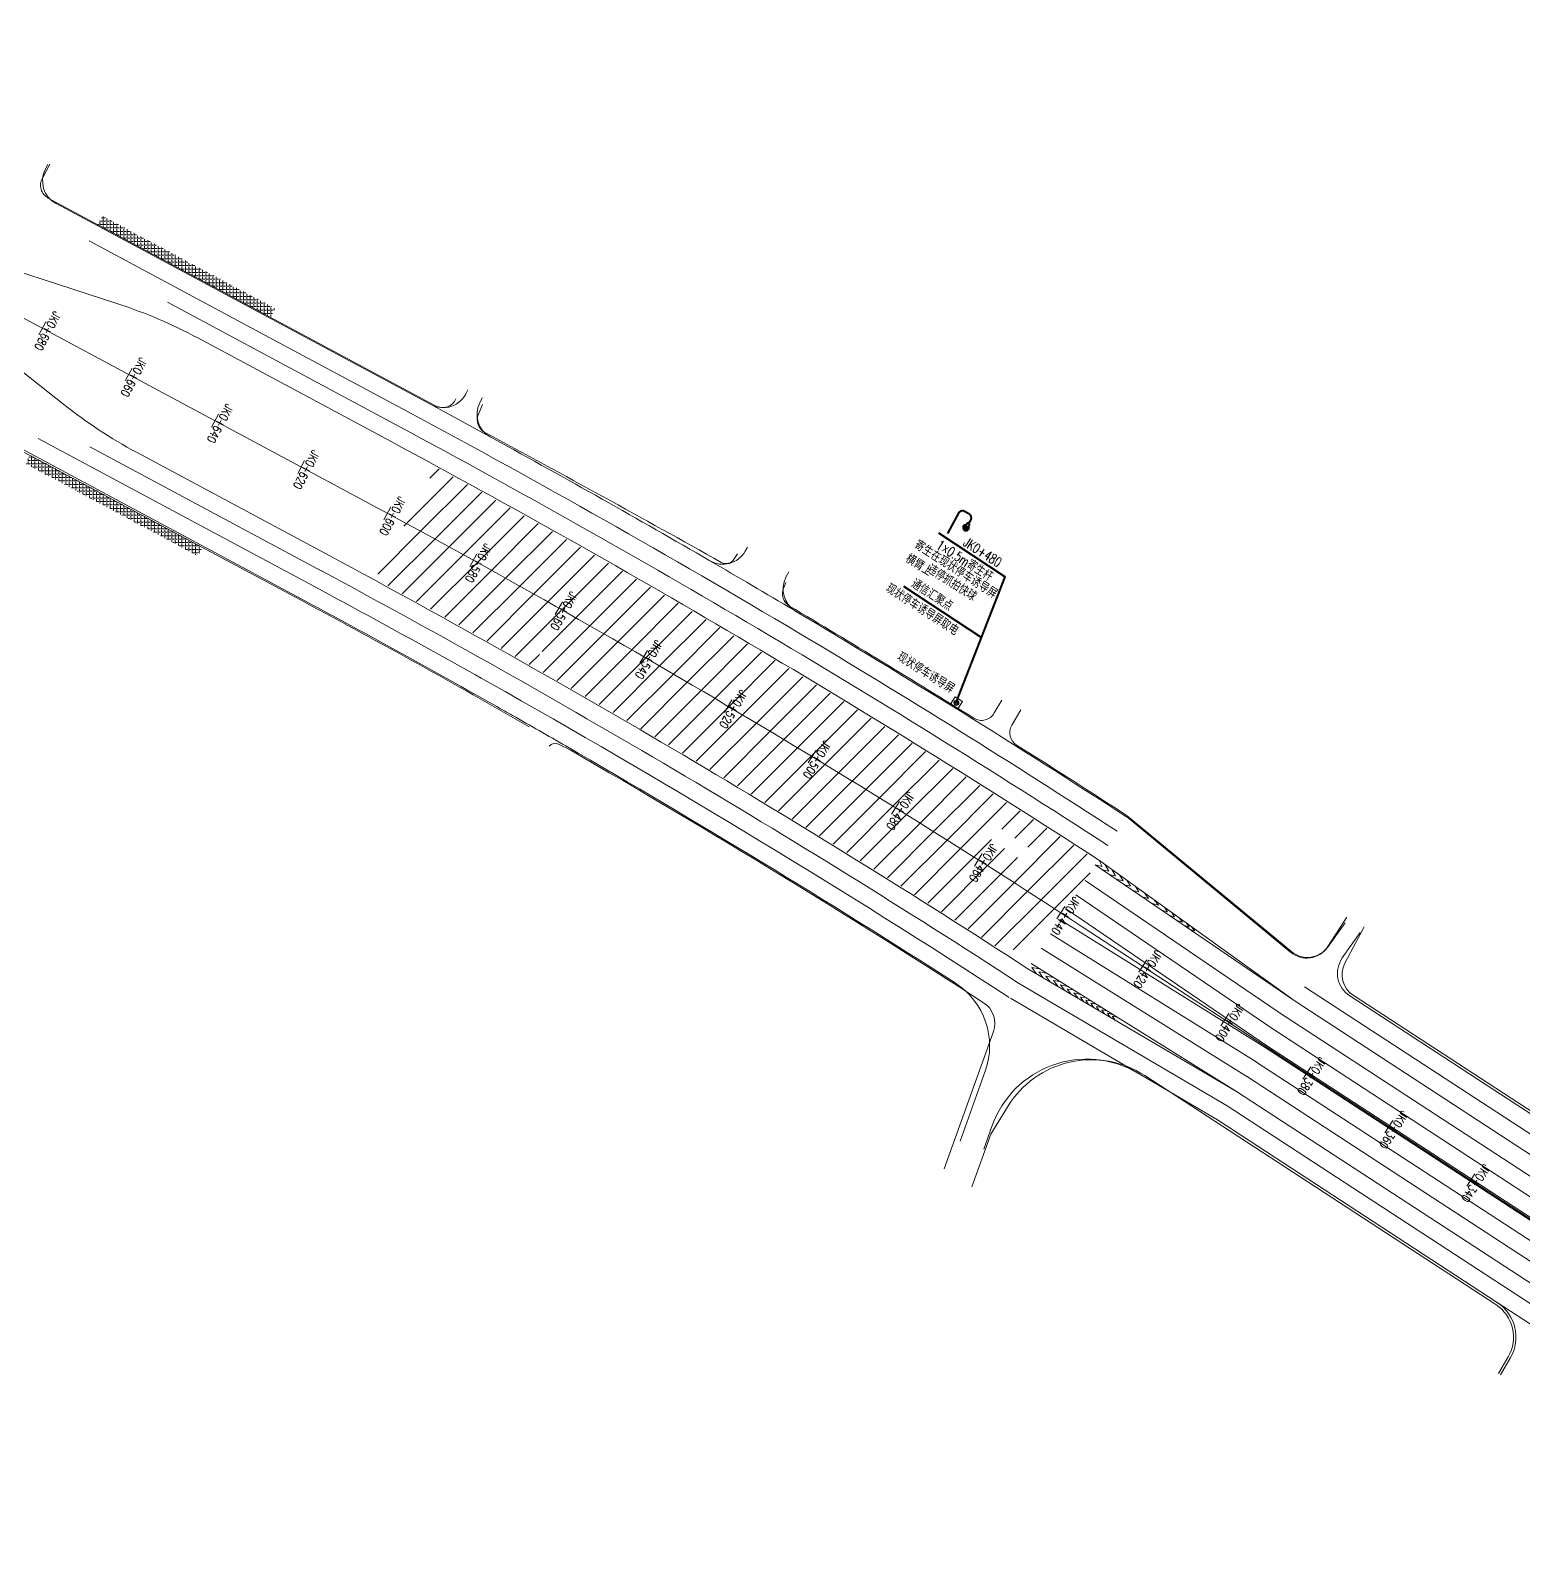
# Model space of a CAD drawing. Header units: millimetres. Extents: x 523446 to 528898, y 388189 to 392165.
# Drawn here: x 528120.9 to 528426.1, y 388768.3 to 389077.6 of the extents above; entities that cross this region are included whole.
import ezdxf
from ezdxf.enums import TextEntityAlignment as Align

# ---------------------------------------------------------------- set-up
doc = ezdxf.new("R2010")
doc.units = ezdxf.units.MM
doc.linetypes.add('ACAD_ISO04W100', pattern=[30, 24, -3, 0, -3])
doc.linetypes.add('CONTINOUS', pattern=[0])
for name, color, linetype, lineweight in [('0-TL-电视监控（新建）', 6, 'Continuous', 40), ('0-现状交通设施2018', 7, 'Continuous', 0), ('0-现状信号灯', 7, 'Continuous', 40), ('xubx地面', 7, 'CONTINOUS', 40)]:
    doc.layers.add(name, color=color, linetype=linetype, lineweight=lineweight)
for name, color, linetype in [('JQDD-标注路线桩号', 7, 'Continuous'), ('MEDS道路平面中线-JQDD', 7, 'Continuous'), ('xu人行横道', 7, 'CONTINOUS'), ('标注-标志牌桩号', 3, 'Continuous'), ('桥台', 7, 'CONTINOUS'), ('车行道边线', 5, 'ACAD_ISO04W100')]:
    doc.layers.add(name, color=color, linetype=linetype)
doc.styles.add('HZTXT_S', font='TXT_S.shx', dxfattribs={"width": 0.75, "bigfont": 'HZTXT.shx'})
doc.styles.add('MEDS', font='TXT_S.SHX', dxfattribs={"width": 0.75, "bigfont": 'hztxt.shx'})
doc.styles.add('武汉市政院', font='szytxt_s.shx', dxfattribs={"width": 0.6, "height": 3.75, "bigfont": 'hztxt.shx'})
pattern_1 = [(45, (0, 0), (-2.245064030267288, 2.245064030267288), [])]
pattern_2 = [(0, (0, 0), (0, 0.6985000000000001), [0.508, -0.1905]), (90, (0, 0), (-0.6985000000000001, 4.276937690724653e-17), [0.508, -0.1905])]

# ---------------------------------------------------------------- blocks, each defined once
blk = doc.blocks.new('qqewew')
at = {"layer": '标注-标志牌桩号', "color": 3, "style": '武汉市政院', "width": 0.75}
blk.add_text('2500×2000', height=1.75, dxfattribs=at).set_placement((11623.86432501039, 1489.102574395813), align=Align.CENTER)
blk = doc.blocks.new('7')
at = {"layer": '0-现状信号灯', "linetype": 'Continuous', "lineweight": 0, "ltscale": 0.005}
for p, q in [((525414.8998679431, 388753.3593147711), (525416.6155864513, 388753.903658412)), ((525415.444211584, 388751.643596263), (525414.8998679431, 388753.3593147711)), ((525415.9374142907, 388753.2836228181), (525415.5550406991, 388752.5458674628)), ((525416.1805043139, 388753.2636822056), (525415.7114769937, 388752.3587362973)), ((525416.3737923226, 388753.1476530984), (525415.9177153029, 388752.2676936266)), ((525416.511550422, 388752.9244840396), (525416.1794835215, 388752.2837909074)), ((525416.6155864513, 388753.903658412), (525417.1599300923, 388752.187939904)), ((525417.1599300923, 388752.187939904), (525415.444211584, 388751.643596263))]:
    blk.add_line(p, q, dxfattribs=at)
blk.add_ellipse((525416.0179651701, 388752.7739053484), major_axis=(0.3648974809175849, 0.3648974809175849), ratio=0.9999999999947542, start_param=3.156470216024712, end_param=9.439655523204298, dxfattribs=at)
blk = doc.blocks.new('A$C30E15DA7')
at = {"layer": '0-TL-电视监控（新建）'}
for p, q in [((2.813303630799055, 3.708578357938677), (2.389635303930845, 3.938536447938531)), ((2.93621432542568, 3.235286151524633), (3.518303616845513, 4.257121779490261)), ((2.93621432542568, 3.235286151524633), (3.379538999171927, 2.982745979912578)), ((3.323243670922238, 3.014814648311585), (3.905332962283864, 4.03665027534589)), ((3.323243670922238, 3.014814648311585), (3.905332962283864, 4.03665027534589)), ((3.379538999171927, 2.982745979912578), (3.961628290475347, 4.004581607878208)), ((3.518303616845513, 4.257121779490261), (3.961628290475347, 4.004581607878208))]:
    blk.add_line(p, q, dxfattribs=at)
for points in [[(4.809404028346761, -6.96894712746e-05), (0.443807130912319, 2.11387620307505, -0.4266195186092931), (0.0937804947025143, 3.194076082669199, -0.2169313085417219)], [(0.0937804947025143, 3.194076082669199), (0.5658129937364721, 4.065111679490654, -0.4142135623721638), (1.921467327396385, 4.467853937763719), (2.505228240625001, 4.151501628570257)]]:
    blk.add_lwpolyline(points, format="xyb", dxfattribs=at)
for points in [[(2.620821177435573, 4.364466808270663), (2.389635303930845, 3.938536447938531)], [(3.057889951858669, 4.127235242631286), (2.620821177435573, 4.364466808270663)]]:
    blk.add_lwpolyline(points, dxfattribs=at)
for centre, major_axis, ratio, start_param, end_param in [((3.317121064057573, 3.695013968739658), (0.4874899603944323, 0.1279434926024449), 0.99999999999384, 2.858011017215297, 3.731253685740346), ((3.317121064057573, 3.695013968739658), (0.4874899605611572, 0.1279434926462025), 0.9999999996489797, 1.00299222827307, 1.854377962951944), ((3.476326246396638, 3.604322639759628), (0.1492674080404642, -0.5687382871431395), 0.9999999999444767, 5.898741776229705, 8.260282098354272)]:
    blk.add_ellipse(centre, major_axis=major_axis, ratio=ratio, start_param=start_param, end_param=end_param, dxfattribs=at)

msp = doc.modelspace()

# ---------------------------------------------------------------- hatches: boundary and pattern name
at = {"layer": 'xu人行横道', "linetype": 'ByBlock', "lineweight": 0}
h = msp.add_hatch(dxfattribs=at)
h.set_pattern_fill('ANGLE', color=8, scale=0.1, style=0)
h.set_pattern_definition(pattern_2)
h.paths.add_polyline_path([(528135.6870105581, 389039.6960281315), (528134.7418887744, 389037.9334320877), (528169.9938096524, 389019.0309964138), (528170.938931436, 389020.793592458)])
h = msp.add_hatch(dxfattribs=at)
h.set_pattern_fill('ANGLE', color=8, scale=0.1, style=0)
h.set_pattern_definition(pattern_2)
h.paths.add_polyline_path([(528155.1787452804, 388970.2404863975), (528156.1238670641, 388972.0030824414), (528120.871946186, 388990.9055181151), (528119.9268244022, 388989.1429220712)])
at = {"layer": '桥台', "linetype": 'ByBlock', "lineweight": 0}
h = msp.add_hatch(dxfattribs=at)
h.set_pattern_fill('ANSI31', color=5, style=0)
h.set_pattern_definition(pattern_1)
h.paths.add_polyline_path([(528320.2464774365, 388889.1557027387), (528329.4018711777, 388893.0894265585), (528331.9734564248, 388897.0523360749, 0.0149401259206955), (528229.8360229156, 388959.07524198, -0.5413019151122452), (528229.418208337, 388959.0490011931, -0.2975702874765782), (528229.4010564329, 388959.3218269713, 0.004547009153555562), (528197.5929315636, 388976.9685598603), (528191.4024563177, 388965.5371022939, -0.01885204774879282)], flags=17)
h.paths.add_polyline_path([(528226.6120521494, 388953.1277066435, -1), (528226.2113740635, 388952.8286128932, -1)], flags=16)
h.paths.add_polyline_path([(528229.418208337, 388959.0490011931, -1), (528229.8188864229, 388959.3480949434, -1)], flags=16)
h.paths.add_polyline_path([(528294.474053499, 388911.6529055195), (528295.8207087015, 388913.8183199753), (528298.3682551202, 388912.2340197372), (528297.0215999178, 388910.0686052813)], flags=24)
h.paths.add_polyline_path([(528301.3394554825, 388922.6924356624), (528302.686110685, 388924.8578501183), (528305.2336571037, 388923.2735498801), (528303.8870019013, 388921.1081354243)], flags=24)
h.paths.add_polyline_path([(528303.3141624681, 388913.7372496766), (528304.7206694648, 388915.9831878031), (528307.2632409288, 388914.3909157313), (528305.856733932, 388912.1449776048)], flags=24)
h.paths.add_polyline_path([(528209.7539296323, 388967.6550174655), (528212.0049239767, 388971.7238655164), (528210.1673796957, 388972.7404436075), (528207.9163853512, 388968.6715955566)], flags=24)
h.paths.add_polyline_path([(528227.1885389171, 388957.9030096559), (528229.480108515, 388961.9491446979), (528227.652821722, 388962.984047097), (528225.3612521241, 388958.937912055)], flags=24)
h.paths.add_polyline_path([(528244.5247580262, 388947.9771462556), (528246.8566737226, 388952.0001636785), (528245.0398271447, 388953.0532868963), (528242.7079114482, 388949.0302694734)], flags=24)
h.paths.add_polyline_path([(528261.7608533517, 388937.8784198426), (528264.1328819572, 388941.8779173479), (528262.3266572774, 388942.949156073), (528259.9546286719, 388938.9496585677)], flags=24)
h.paths.add_polyline_path([(528278.8951012987, 388927.6078402812), (528281.3070056122, 388931.5834179225), (528279.5115834514, 388932.6726650319), (528277.0996791379, 388928.6970873905)], flags=24)
h.paths.add_polyline_path([(528295.9257884565, 388917.1664346206), (528298.3773272897, 388921.1176948436), (528296.592887189, 388922.2248414134), (528294.1413483558, 388918.2735811904)], flags=24)
h.paths.add_polyline_path([(528312.8512117704, 388906.5552469929), (528315.3421399714, 388910.4817946748), (528313.5688603732, 388911.6067299913), (528311.0779321722, 388907.6801823094)], flags=24)
h.paths.add_polyline_path([(528329.6696787127, 388895.7753385078), (528332.1997471907, 388899.6767809971), (528330.4378054214, 388900.8193925677), (528327.9077369435, 388896.9179500784)], flags=24)
h.paths.add_polyline_path([(528258.9238651786, 388930.8122985399), (528264.1248104665, 388939.5867026857), (528262.3183154952, 388940.657485539), (528257.1173702072, 388931.8830813933)], flags=24)
edge = h.paths.add_edge_path()
edge.add_line((528203.7834067608, 388988.4000173366), (528191.4024563177, 388965.5371022939))
edge.add_arc((527243.2785800069, 387219.3326139341), 1986.999999999616, 57.17963157512679, 61.4996909257527, ccw=False)
edge.add_line((528320.2464774364, 388889.1557027387), (528329.4018711776, 388893.0894265584))
edge.add_line((528329.4018711776, 388893.0894265584), (528339.0499731215, 388907.9575142688))
edge.add_arc((527243.278580006, 387219.3326139338), 2013.000000000413, 57.01991888293788, 61.50051035302916)
h.paths.add_polyline_path([(528315.5674117773, 388913.4937254317), (528317.2764370238, 388915.9593354387), (528326.819190957, 388909.3448232716), (528325.1101657104, 388906.8792132645)])
h = msp.add_hatch(dxfattribs=at)
h.set_pattern_fill('ANSI31', color=5, style=0)
h.set_pattern_definition(pattern_1)
h.paths.add_polyline_path([(528229.8360229156, 388959.07524198, -0.3802299555766664), (528229.5215641415, 388958.9681261695), (528226.5269074759, 388953.2000386931, -0.1131511996724809), (528226.6120521494, 388953.1277066435, -0.7967011141669849), (528226.2965187368, 388952.7562808438), (528223.6418366171, 388947.6430273399, -0.01421149725876287), (528320.2464774364, 388889.1557027387), (528329.4018711776, 388893.0894265584), (528331.9734564248, 388897.0523360749, 0.01494012592069172)], flags=17)
h.paths.add_polyline_path([(528197.5929315635, 388976.9685598602), (528191.4024563177, 388965.5371022939, -0.0188520477487802), (528320.2464774364, 388889.1557027387), (528329.4018711776, 388893.0894265584), (528331.9734564248, 388897.0523360749, 0.0149401259206955), (528229.8360229156, 388959.07524198, -0.5413019151122452), (528229.418208337, 388959.0490011931, -0.2975702874765782), (528229.4010564329, 388959.3218269713, 0.004547009153564758)])
h.paths.add_polyline_path([(528226.6120521494, 388953.1277066435, -1), (528226.2113740635, 388952.8286128932, -1)], flags=16)
h.paths.add_polyline_path([(528294.474053499, 388911.6529055195), (528295.8207087015, 388913.8183199753), (528298.3682551202, 388912.2340197372), (528297.0215999178, 388910.0686052813)], flags=24)
h.paths.add_polyline_path([(528303.3141624681, 388913.7372496766), (528304.7206694648, 388915.9831878031), (528307.2632409288, 388914.3909157313), (528305.856733932, 388912.1449776048)], flags=24)
h.paths.add_polyline_path([(528244.5247580262, 388947.9771462556), (528246.8566737226, 388952.0001636785), (528245.0398271447, 388953.0532868963), (528242.7079114482, 388949.0302694734)], flags=24)
h.paths.add_polyline_path([(528261.7608533517, 388937.8784198426), (528264.1328819572, 388941.8779173479), (528262.3266572774, 388942.949156073), (528259.9546286719, 388938.9496585677)], flags=24)
h.paths.add_polyline_path([(528278.8951012987, 388927.6078402812), (528281.3070056122, 388931.5834179225), (528279.5115834514, 388932.6726650319), (528277.0996791379, 388928.6970873905)], flags=24)
h.paths.add_polyline_path([(528295.9257884565, 388917.1664346206), (528298.3773272897, 388921.1176948436), (528296.592887189, 388922.2248414134), (528294.1413483558, 388918.2735811904)], flags=24)
h.paths.add_polyline_path([(528312.8512117704, 388906.5552469929), (528315.3421399714, 388910.4817946748), (528313.5688603732, 388911.6067299913), (528311.0779321722, 388907.6801823094)], flags=24)
h.paths.add_polyline_path([(528329.6696787127, 388895.7753385078), (528332.1997471907, 388899.6767809971), (528330.4378054214, 388900.8193925677), (528327.9077369435, 388896.9179500784)], flags=9)
h.paths.add_polyline_path([(528258.9238651786, 388930.8122985399), (528264.1248104665, 388939.5867026857), (528262.3183154952, 388940.657485539), (528257.1173702072, 388931.8830813933)], flags=24)
h.paths.add_polyline_path([(528209.7539296323, 388967.6550174655), (528212.0049239767, 388971.7238655164), (528210.1673796957, 388972.7404436075), (528207.9163853512, 388968.6715955566)], flags=24)
h.paths.add_polyline_path([(528227.1885389171, 388957.9030096559), (528229.480108515, 388961.9491446979), (528227.652821722, 388962.984047097), (528225.3612521241, 388958.937912055)], flags=24)
h = msp.add_hatch(dxfattribs=at)
h.set_pattern_fill('ANSI31', color=5, style=0)
h.set_pattern_definition(pattern_1)
h.paths.add_polyline_path([(528230.048836745, 388958.9545442442, -0.3389047938021601), (528229.7546867375, 388958.8778274696), (528226.760030072, 388953.1097399932, -0.1131511996724809), (528226.8451747454, 388953.0374079436, -0.7967011141669849), (528226.5296413328, 388952.6659821438), (528223.8581324815, 388947.5203182265, -0.01418020265869551), (528320.2464774364, 388889.1557027387), (528329.4018711776, 388893.0894265584), (528331.9734564248, 388897.0523360749, 0.01490953682461107)])
h.paths.add_polyline_path([(528294.474053499, 388911.6529055195), (528295.8207087015, 388913.8183199753), (528298.3682551202, 388912.2340197372), (528297.0215999178, 388910.0686052813)], flags=24)
h.paths.add_polyline_path([(528303.3141624681, 388913.7372496766), (528304.7206694648, 388915.9831878031), (528307.2632409288, 388914.3909157313), (528305.856733932, 388912.1449776048)], flags=24)
h.paths.add_polyline_path([(528244.5247580262, 388947.9771462556), (528246.8566737226, 388952.0001636785), (528245.0398271447, 388953.0532868963), (528242.7079114482, 388949.0302694734)], flags=24)
h.paths.add_polyline_path([(528261.7608533517, 388937.8784198426), (528264.1328819572, 388941.8779173479), (528262.3266572774, 388942.949156073), (528259.9546286719, 388938.9496585677)], flags=24)
h.paths.add_polyline_path([(528278.8951012987, 388927.6078402812), (528281.3070056122, 388931.5834179225), (528279.5115834514, 388932.6726650319), (528277.0996791379, 388928.6970873905)], flags=24)
h.paths.add_polyline_path([(528295.9257884565, 388917.1664346206), (528298.3773272897, 388921.1176948436), (528296.592887189, 388922.2248414134), (528294.1413483558, 388918.2735811904)], flags=24)
h.paths.add_polyline_path([(528312.8512117704, 388906.5552469929), (528315.3421399714, 388910.4817946748), (528313.5688603732, 388911.6067299913), (528311.0779321722, 388907.6801823094)], flags=24)
h.paths.add_polyline_path([(528329.6696787127, 388895.7753385078), (528332.1997471907, 388899.6767809971), (528330.4378054214, 388900.8193925677), (528327.9077369435, 388896.9179500784)], flags=9)
h.paths.add_polyline_path([(528258.9238651786, 388930.8122985399), (528264.1248104665, 388939.5867026857), (528262.3183154952, 388940.657485539), (528257.1173702072, 388931.8830813933)], flags=24)

# ---------------------------------------------------------------- linework, layer by layer
at = {"layer": '0-TL-电视监控（新建）', "lineweight": 40, "flags": 128}
for points in [[(528306.5267036923, 388974.9636693878), (528320.108744579, 388966.0194544806)], [(528310.1352800011, 388940.3303700922), (528320.108744579, 388966.0194544806)]]:
    msp.add_lwpolyline(points, dxfattribs=at)
at = {"layer": '0-TL-电视监控（新建）', "color": 3, "lineweight": 40, "flags": 128}
msp.add_lwpolyline([(528299.3768574687, 388964.106427612), (528315.2960295056, 388953.6231359602)], dxfattribs=at)
at = {"layer": 'JQDD-标注路线桩号', "color": 7, "linetype": 'ByBlock', "lineweight": 0}
for p, q in [((528124.1092687094, 389018.1042265926), (528122.6915860338, 389015.4603325267)), ((528141.7352291484, 389008.6530087557), (528140.3175464728, 389006.0091146898)), ((528159.3611895875, 388999.2017909188), (528157.9435069119, 388996.5578968529)), ((528176.9871500266, 388989.7505730819), (528175.569467351, 388987.106679016)), ((528194.6126181866, 388980.2885468879), (528193.1866865788, 388977.6490925788)), ((528212.1743177221, 388970.6873180027), (528210.7220633068, 388968.0622547437)), ((528229.6391284905, 388960.9109551052), (528228.1606964922, 388958.3005454005)), ((528247.0053040253, 388950.9604358235), (528245.5008422858, 388948.3649407119)), ((528264.2711077232, 388940.8367552014), (528262.7407666876, 388938.2564342302)), ((528281.4348130188, 388930.5409255984), (528279.8787457194, 388927.9760367976)), ((528298.4947035551, 388920.073976589), (528296.913065598, 388917.5247764453)), ((528315.4490733577, 388909.4369548592), (528313.8420229049, 388906.9036982906)), ((528332.2962270036, 388898.6309241027), (528330.6639247589, 388896.1138644326)), ((528349.0551103724, 388887.7086201528), (528347.4162243884, 388885.1958422613)), ((528365.806962982, 388876.7827135934), (528364.1680769981, 388874.269935702)), ((528382.5588155917, 388865.8568070341), (528380.9199296078, 388863.3440291426)), ((528399.3106682014, 388854.9309004747), (528397.6717822175, 388852.4181225832)), ((528416.0625208111, 388844.0049939154), (528414.4236348271, 388841.4922160239))]:
    msp.add_line(p, q, dxfattribs=at)
at = {"layer": 'MEDS道路平面中线-JQDD', "color": 4, "linetype": 'ByBlock', "lineweight": 0}
for p, q in [((528188.400363693, 388981.928657842), (528058.579298977, 389051.540022663)), ((528510.84200024, 388780.397000172), (528335.869235944, 388894.5178749))]:
    msp.add_line(p, q, dxfattribs=at)
at = {"layer": 'MEDS道路平面中线-JQDD', "color": 233, "linetype": 'ByBlock', "lineweight": 0}
msp.add_arc((527243.278580007, 387219.332613934), 1999.999999999569, 56.88677367064205, 61.79934161522215, dxfattribs=at)
at = {"layer": 'xubx地面', "linetype": 'ByBlock', "lineweight": 0}
for p, q in [((528124.0589930986, 389049.3351582431), (528124.5315538592, 389050.2164560207)), ((528138.7963824313, 389021.7667525007), (528098.9698705024, 389034.704622909)), ((528127.768387304, 389001.2001959782), (528094.9531029216, 389027.2135897224)), ((528338.5056256833, 388907.1186544077), (528379.3726949026, 388879.2768903033)), ((528338.5056256835, 388907.1186544077), (528339.9008063753, 388906.7964002371)), ((528339.1860599811, 388908.1672292339), (528379.3726949026, 388879.2768903032)), ((528339.9008063753, 388906.7964002371), (528339.3515703386, 388908.0482431498)), ((528341.2729363558, 388905.8460286208), (528340.5626036455, 388907.1776262703)), ((528339.9509172316, 388906.134011586), (528341.2729363558, 388905.8460286208)), ((528341.4701010443, 388905.0990277188), (528342.6587420506, 388904.8748554371)), ((528342.6587420506, 388904.8748554371), (528341.918530126, 388906.2028450859)), ((528342.767445801, 388904.2151775341), (528344.2474041707, 388903.86727951)), ((528344.2474041707, 388903.86727951), (528343.4566233275, 388905.0971034884)), ((528344.4708088915, 388903.0547166971), (528345.7312191497, 388902.7582959414)), ((528345.7312191497, 388902.7582959414), (528344.9698423008, 388904.009244077)), ((528346.1693161028, 388901.8975640554), (528347.4110526973, 388901.6038089439)), ((528347.4110526973, 388901.6038089439), (528346.7214635997, 388902.7499962423)), ((528349.3849140983, 388900.2725086224), (528348.5504678652, 388901.4351174714)), ((528348.0071477444, 388900.6454929868), (528349.3849140983, 388900.2725086224)), ((528349.9387462123, 388899.3295408053), (528351.4248747835, 388898.9321076151)), ((528351.4248747835, 388898.9321076151), (528350.5417147189, 388900.0036018291)), ((528352.0721163336, 388897.8761263863), (528353.2688169004, 388897.5254016113)), ((528353.2688169004, 388897.5254016113), (528352.648341929, 388898.489138769)), ((528353.6723956831, 388896.7858940549), (528354.7275597369, 388896.5074249005)), ((528354.7275597369, 388896.5074249005), (528354.1580905557, 388897.4037742041)), ((528355.0646936169, 388895.8373545248), (528356.3732039994, 388895.4660464264)), ((528356.3732039994, 388895.4660464264), (528355.7097948439, 388896.2882475397)), ((528356.5460075494, 388894.828170508), (528357.6974689802, 388894.436368834)), ((528357.6974689802, 388894.436368834), (528357.1770472131, 388895.233433711)), ((528357.8364071841, 388893.94905187), (528358.8690218208, 388893.6433090721)), ((528358.8690218208, 388893.6433090721), (528358.2028969973, 388894.4959460359)), ((528324.7608528686, 388885.9374429156), (528367.3541976872, 388860.8498524327)), ((528325.4412871663, 388886.9860177419), (528367.3541976872, 388860.8498524326)), ((528326.4455333204, 388884.9451617634), (528325.5413065786, 388886.1755463311)), ((528325.5413065786, 388886.1755463311), (528327.1295250605, 388885.9332618216)), ((528327.8089740806, 388884.1420916222), (528327.0274008433, 388885.307080887)), ((528327.0274008433, 388885.307080887), (528328.5617256155, 388885.0401663531)), ((528329.2151284089, 388883.3138630787), (528328.440557966, 388884.4152136794)), ((528328.440557966, 388884.4152136794), (528330.0161648269, 388884.1332032435)), ((528330.8623656855, 388882.3436360537), (528329.9585622302, 388883.5298469616)), ((528329.9585622302, 388883.5298469616), (528331.3737442596, 388883.2866402147)), ((528332.2080485261, 388881.5510253732), (528331.451494352, 388882.6158780886)), ((528331.451494352, 388882.6158780886), (528332.9144792226, 388882.3258645684)), ((528333.5091652395, 388880.784664257), (528332.7985521904, 388881.7773148979)), ((528332.7985521904, 388881.7773148979), (528334.0214104126, 388881.6356014441)), ((528334.9318602638, 388879.9466932006), (528334.1729614562, 388880.980354842)), ((528334.1729614562, 388880.980354842), (528335.5394664427, 388880.6889679878)), ((528336.1307419054, 388879.2405488066), (528335.5314157228, 388880.1131894959)), ((528335.5314157228, 388880.1131894959), (528336.5732642689, 388880.0443095628)), ((528337.1569848094, 388878.6360890766), (528336.620914279, 388879.4722411965)), ((528336.620914279, 388879.4722411965), (528337.6807791904, 388879.3536824336)), ((528338.1455907917, 388878.053797591), (528337.5964485509, 388878.8702958364)), ((528337.5964485509, 388878.8702958364), (528338.7566291573, 388878.6828010217)), ((528339.3439439934, 388877.3479644496), (528338.7429292491, 388878.2072458714)), ((528338.7429292491, 388878.2072458714), (528339.815814347, 388878.0223114765)), ((528340.368708473, 388876.7443755153), (528339.8894099467, 388877.5324950248)), ((528339.8894099467, 388877.5324950248), (528340.9037693086, 388877.3438815996)), ((528341.4837422593, 388876.0876177254), (528341.0313320737, 388876.8512436885)), ((528341.0313320737, 388876.8512436885), (528342.1073599614, 388876.5933433078)), ((528342.5916524496, 388875.4350557522), (528342.0068663456, 388876.2271966629)), ((528342.0068663456, 388876.2271966629), (528343.0053648418, 388876.0333630127)), ((528363.4748705504, 388855.0227456367), (528341.7060657454, 388867.832674611)), ((528316.0478680625, 388865.0256268718), (528310.914834576, 388850.7154419323)), ((528317.4727244258, 388853.8704767181), (528315.7463393363, 388849.0575546955))]:
    msp.add_line(p, q, dxfattribs=at)
at = {"layer": 'xubx地面', "color": 7, "linetype": 'ByBlock', "lineweight": 0}
for p, q in [((528203.9131998579, 389000.5594046475), (528126.2048630317, 389042.2273989459)), ((528167.9934647944, 389015.8485142343), (528132.9697854305, 389034.628564505)), ((528194.6617955096, 388993.6058566333), (528155.1562753842, 389014.7891151426)), ((528210.0641701188, 389003.6544388956), (528210.315296191, 389004.2184178184)), ((528177.1770425113, 388960.9978298209), (528106.3775785575, 388998.9612167734)), ((528157.6402979287, 388975.4450441871), (528122.5319522908, 388994.2704933685)), ((528182.1389318757, 388970.2514590515), (528142.6334117507, 388991.4347175611)), ((528266.9691199057, 388971.1986648209), (528267.4499182064, 388972.036159637)), ((528275.3246987218, 388965.9062466823), (528275.9147224434, 388967.0436811414)), ((528378.4524867894, 388889.2554057154), (528344.8785682485, 388916.9922375332)), ((528389.6005755139, 388895.276002914), (528385.9934080056, 388890.2786995553)), ((528392.6327474716, 388893.3305628527), (528389.0033612775, 388888.1183549198))]:
    msp.add_line(p, q, dxfattribs=at)
at = {"layer": 'xubx地面', "color": 7, "linetype": 'ByBlock', "lineweight": 0, "ltscale": 5}
for p, q in [((528196.3157586311, 388996.6903997101), (528148.9417827481, 389022.0928035914)), ((528197.9697217526, 388999.774942787), (528167.9934647944, 389015.8485142343)), ((528215.6140111932, 388994.1925722852), (528203.9131998579, 389000.5594046475)), ((528212.7497642027, 389001.5433940525), (528213.2732533966, 389002.581559225)), ((528180.4849687542, 388967.1669159746), (528133.1109928713, 388992.5693198559)), ((528178.8310056328, 388964.0823728978), (528157.6402979287, 388975.4450441871)), ((528375.4624813182, 388873.1708285895), (528334.5591067564, 388901.0369204149)), ((528377.4249424887, 388876.0688876217), (528336.46432279, 388903.9729299287)), ((528373.5000201477, 388870.2727695573), (528332.6538907227, 388898.1009109011)), ((528373.2268724835, 388869.8539732418), (528331.2930221271, 388896.0037612484)), ((528371.3691792064, 388866.8876664996), (528329.3878060934, 388893.0677517347)), ((528369.5114859294, 388863.9213597575), (528327.4825900596, 388890.131742221)), ((528365.4421640395, 388857.918278226), (528322.8556368349, 388883.0014334019)), ((528321.2082743006, 388879.905926894), (528341.7060657454, 388867.8326746111)), ((528516.8512488474, 388789.6105191073), (528379.3726949026, 388879.2768903032)), ((528504.1693409666, 388802.0605654012), (528381.2847285505, 388882.2084645099)), ((528439.4854596643, 388848.4273799327), (528390.5122933068, 388880.3686972308)), ((528512.8906077197, 388783.5379725363), (528375.4120537748, 388873.2043437323)), ((528514.8026413675, 388786.469546743), (528377.3240874227, 388876.135917939)), ((528508.7933927599, 388777.2560278078), (528371.3148388151, 388866.9223990036)), ((528506.881359112, 388774.3244536011), (528369.4028051673, 388863.990824797)), ((528504.8327516321, 388771.1834812368), (528367.3541976874, 388860.8498524327)), ((528502.9207179842, 388768.2519070301), (528365.4421640395, 388857.918278226)), ((528420.6207487097, 388817.7510157826), (528363.4748705504, 388855.0227456367)), ((528442.3700794321, 388803.5656500955), (528420.6207487095, 388817.7510157825)), ((528421.3440715183, 388802.9524756605), (528423.3247792064, 388806.3578798907))]:
    msp.add_line(p, q, dxfattribs=at)
at = {"layer": 'xubx地面', "color": 2, "linetype": 'ByBlock', "lineweight": 0}
for p, q in [((528510.9785740718, 388780.6063983297), (528373.5000201269, 388870.2727695256)), ((528510.7054264077, 388780.1876020145), (528373.226872463, 388869.8539732103))]:
    msp.add_line(p, q, dxfattribs=at)
at = {"layer": 'xubx地面', "linetype": 'ByBlock', "lineweight": 0}
for centre, radius, start, end in [((528128.685807714, 389046.8542135613), 5.25, 151.7993416226765, 241.7993416152221), ((528107.9001861999, 388926.6593129472), 100, 61.79934161522215, 72.00331533694062), ((528189.8895009351, 389079.5645197565), 100, 231.5953678945362, 241.7993416152221), ((528301.6933878824, 388870.1745489686), 15.25, 340.2671956812524, 57.33459086047574), ((528336.7689108974, 388846.9489748828), 20.5, 59.50180464241696, 160.2671956812524)]:
    msp.add_arc(centre, radius, start, end, dxfattribs=at)
at = {"layer": 'xubx地面', "color": 7, "linetype": 'ByBlock', "lineweight": 0}
for centre, radius, start, end in [((528205.2681401353, 389005.789994186), 5.25, 241.7993416152221, 335.9977551046327), ((528217.4375208927, 388999.1796180023), 5.25, 153.2407206871331, 241.3069064221931), ((527243.2785800704, 387219.3326140435), 2023.749999873139, 59.84866996661857, 61.28440488398915), ((527243.278580007, 387219.3326139336), 2013.25, 57.01991888055362, 61.79934161522215), ((527243.278580007, 387219.3326139336), 1986.75, 57.01991888055362, 61.80029311574883), ((528262.416074573, 388973.8125275176), 5.25, 239.8486699666186, 330.1402511368061), ((528279.9850032692, 388963.4887972976), 5.25, 152.5827828168138, 239.2732360111305), ((527243.2785783343, 387219.3326109556), 1976.250003415646, 60.50685892157085, 61.80080092554912), ((527243.278580007, 387219.3326139336), 2023.75, 59.27323601113049, 59.28388572009484), ((527243.278580007, 387219.3326139336), 2023.75, 57.01991888055362, 59.27323601113049), ((527243.2785800402, 387219.3326139872), 1976.249999936968, 60.40002583856405, 60.50685892157085), ((527243.2785800402, 387219.3326139872), 1976.249999936968, 57.33459086047574, 60.03624341827285), ((528381.7365351714, 388893.3514074284), 5.25, 231.3204300177155, 324.1773900306765), ((528393.5169176105, 388884.9754566986), 5.5, 145.1495739688989, 236.886773670642)]:
    msp.add_arc(centre, radius, start, end, dxfattribs=at)
at = {"layer": 'xubx地面', "color": 7, "linetype": 'ByBlock', "lineweight": 0, "ltscale": 5}
for centre, radius, start, end in [((527243.27857991, 387219.3326137665), 2020.250000193133, 59.19437012324055, 61.79932016646134), ((527243.278580007, 387219.3326139336), 2016.75, 57.01991888055362, 61.79932384444451), ((527243.2785800704, 387219.3326140435), 2023.749999873139, 59.28388572009484, 59.84866996661857), ((527243.278580007, 387219.3326139336), 1983.25, 57.01991888055362, 61.80054657374924), ((527243.2785783343, 387219.3326109556), 1979.750003415646, 60.50685892157085, 61.80080092554912), ((527243.2785800357, 387219.332613977), 2020.249999948006, 57.01991888055362, 59.19437012324055), ((527243.2785799595, 387219.3326138547), 1979.75000009207, 57.01991888055362, 60.50685892157085), ((527243.2785800402, 387219.3326139872), 1976.249999936968, 60.03624341827285, 60.40002583856405), ((528415.9772384218, 388810.6314784234), 8.5, 329.8161509914849, 56.88677367064205)]:
    msp.add_arc(centre, radius, start, end, dxfattribs=at)
at = {"layer": '车行道边线', "color": 5, "linetype": 'ByBlock', "lineweight": 0}
for p, q in [((528123.3959836164, 389047.4634061946), (528124.9441949069, 389050.2668821564)), ((528203.7510193078, 389000.9300399799), (528124.604452953, 389043.3692274639)), ((528177.014547675, 388960.8012879802), (528103.1331072485, 389000.2419109847)), ((528212.4929120488, 388999.248654231), (528213.3158440813, 389001.2154466803)), ((528264.7554389067, 388969.6338164412), (528265.400400915, 388970.6686677241)), ((528274.8658605383, 388963.7881176546), (528275.3200073242, 388964.8139648438)), ((528317.9002555388, 388938.174653301), (528319.4060058594, 388940.8239746094)), ((528321.4712118853, 388935.6865657381), (528323.3219604492, 388938.8299560547)), ((528231.2065021651, 388930.6404239492), (528228.8385670824, 388931.8268316773)), ((528378.690180104, 388889.3833163336), (528345.0377949418, 388917.1849727405)), ((528389.9582670119, 388896.4556645914), (528386.057702731, 388890.4989321231)), ((528389.5349398641, 388887.0285947286), (528393.4815007208, 388894.4871687051)), ((528439.041112329, 388849.3141414039), (528391.2229162513, 388880.5021630726)), ((528317.7064019691, 388873.1011928577), (528307.6461960886, 388845.0547351331)), ((528420.3476010455, 388817.3322194672), (528348.655740116, 388864.0911417093)), ((528320.6810095162, 388857.7957511612), (528317.1919555664, 388852.1069946289)), ((528317.1919555664, 388852.1069946289), (528313.2858503102, 388841.3427988462)), ((528420.9247272398, 388803.2259807175), (528422.892570925, 388806.6092680397))]:
    msp.add_line(p, q, dxfattribs=at)
for centre, radius, start, end in [((528126.0221356285, 389046.0131215298), 3, 151.090455004061, 241.7993416152221), ((528205.1687019833, 389003.5739340457), 3, 241.7993416152221, 335.9977551002295), ((528215.2604236465, 388998.0906906925), 3, 157.2949193398154, 241.346110227238), ((526905.0881304465, 386555.9790765799), 2768.364477306166, 60.64775978825365, 61.7872945888216), ((528263.058101999, 388970.6916668189), 2, 240.6477597882537, 328.0671371022037), ((528277.6090640947, 388962.5736901152), 3, 156.1208300821824, 239.3177503630255), ((527385.7057794072, 387481.1303185552), 1677.973701968007, 60.07341354457261, 61.8627087698877), ((527243.278580007, 387219.3326139336), 2024, 58.07106253509715, 59.3177503630255), ((528315.2920779139, 388939.6570194762), 3, 238.0710625350971, 330.3881254760992), ((528324.0564049612, 388934.1644695647), 3, 149.5115014338867, 237.7786986250848), ((528228.1666413109, 388930.4857441492), 1.5, 63.38773308436804, 143.0223119423314), ((527243.278580007, 387219.3326139336), 1976, 57.13030319844189, 60.00241324598983), ((527243.278580007, 387219.3326139336), 2024, 57.01991888055362, 57.77869862508486), ((528381.8747139701, 388893.2380204798), 5, 230.4384498294962, 326.7825754538129), ((528393.9543928911, 388884.6901262251), 5, 152.115306495578, 236.886773670642), ((528313.0000150249, 388874.7893640371), 5, 340.2671956781132, 57.13030319844189), ((528337.7298335566, 388847.3392890997), 20, 56.88677367064205, 148.4781891029953), ((528415.9772384218, 388810.6314784234), 8, 329.8161509914849, 56.88677367064205)]:
    msp.add_arc(centre, radius, start, end, dxfattribs=at)

# ---------------------------------------------------------------- block references
at = {"linetype": 'ByBlock', "lineweight": 0, "xscale": 0.00641025640652515, "yscale": 0.00641025640652515, "zscale": 0.00641025640652515}
msp.add_blockref('qqewew', (528048.7476624597, 389068.0905416486), dxfattribs=at)
at = {"layer": '0-TL-电视监控（新建）', "lineweight": 40, "rotation": 267.6029222247069}
msp.add_blockref('A$C30E15DA7', (528308.6287533152, 388979.6445530238), dxfattribs=at)
at = {"layer": '0-现状交通设施2018', "color": 6, "linetype": 'ByBlock', "lineweight": 0, "rotation": 40.45131622759871}
msp.add_blockref('7', (380714.3560406381, -247774.9051489796), dxfattribs=at)

# ---------------------------------------------------------------- texts
at = {"layer": '0-TL-电视监控（新建）', "linetype": 'ByBlock', "lineweight": 40, "style": 'HZTXT_S', "width": 0.7}
for s, p in [('1×0.5m寄生杆', (528305.8837331126, 388971.9487598256)), ('JK0+480', (528311.364977089, 388972.5038919428)), ('违停抓拍快球', (528303.9445053322, 388967.0338941766))]:
    msp.add_text(s, height=2, rotation=327.2197202014062, dxfattribs=at).set_placement(p)
at = {"layer": '0-TL-电视监控（新建）', "color": 3, "lineweight": 40, "style": 'HZTXT_S', "width": 0.7}
msp.add_text('通信汇聚点', height=2, rotation=327.2197202014062, dxfattribs=at).set_placement((528309.1689823259, 388959.757697888), align=Align.MIDDLE_RIGHT)
at = {"layer": '0-TL-电视监控（新建）', "color": 3, "linetype": 'ByBlock', "lineweight": 40, "style": 'HZTXT_S', "width": 0.7}
msp.add_text('现状停车诱导屏取电', height=2, rotation=327.2197202014062, dxfattribs=at).set_placement((528310.3216096959, 388954.7525010218), align=Align.MIDDLE_RIGHT)
at = {"layer": '0-TL-电视监控（新建）', "linetype": 'ByBlock', "lineweight": 40, "insert": (528302.40344079, 388973.6698870686), "char_height": 2, "width": 20.67403907404464, "attachment_point": 1, "rotation": 327.21972019948635, "style": 'HZTXT_S'}
msp.add_mtext('寄生在现状停车诱导屏横臂上', dxfattribs=at)
at = {"layer": '0-现状交通设施2018', "linetype": 'ByBlock', "lineweight": 0, "style": 'HZTXT_S', "width": 0.7}
msp.add_text('现状停车诱导屏', height=2, rotation=327.8941844604364, dxfattribs=at).set_placement((528309.5306380251, 388942.9030738362), align=Align.MIDDLE_RIGHT)
at = {"layer": 'JQDD-标注路线桩号', "color": 7, "linetype": 'ByBlock', "lineweight": 0, "style": 'MEDS', "width": 0.8}
for s, rotation, p in [('JK0+680', 241.7993416174846, (528124.4800174485, 389016.2033924671)), ('JK0+660', 241.7993416174846, (528142.1059778875, 389006.7521746302)), ('JK0+640', 241.7993416174846, (528159.7319383266, 388997.3009567933)), ('JK0+620', 241.7993416174846, (528177.3578987657, 388987.8497389564)), ('JK0+600', 241.6204290852847, (528194.977429559, 388978.3865643269)), ('JK0+580', 241.0474712858319, (528212.5200913452, 388968.7817824871)), ('JK0+560', 240.4745134863778, (528229.9658297874, 388959.0020571869)), ('JK0+540', 239.9015556869244, (528247.3129003261, 388949.0483663908)), ('JK0+520', 239.3285978874737, (528264.5595682686, 388938.9217054595)), ('JK0+500', 238.755640088019, (528281.7041089628, 388928.6230870508)), ('JK0+480', 238.1826822885646, (528298.7448079685, 388918.1535410179)), ('JK0+460', 237.6097244891126, (528315.6799612301, 388907.5141143067)), ('JK0+440', 237.0367666896609, (528332.5078752465, 388896.7058708511)), ('JK0+420', 236.8867736700984, (528349.2617183527, 388885.7830194303)), ('JK0+400', 236.8867736700984, (528366.0135709624, 388874.857112871)), ('JK0+380', 236.8867736700984, (528382.765423572, 388863.9312063116)), ('JK0+360', 236.8867736700984, (528399.5172761817, 388853.0052997522)), ('JK0+340', 236.8867736700984, (528416.2691287914, 388842.0793931929))]:
    msp.add_text(s, height=1.75, rotation=rotation, dxfattribs=at).set_placement(p, align=Align.MIDDLE)

doc.saveas('drawing.dxf')
